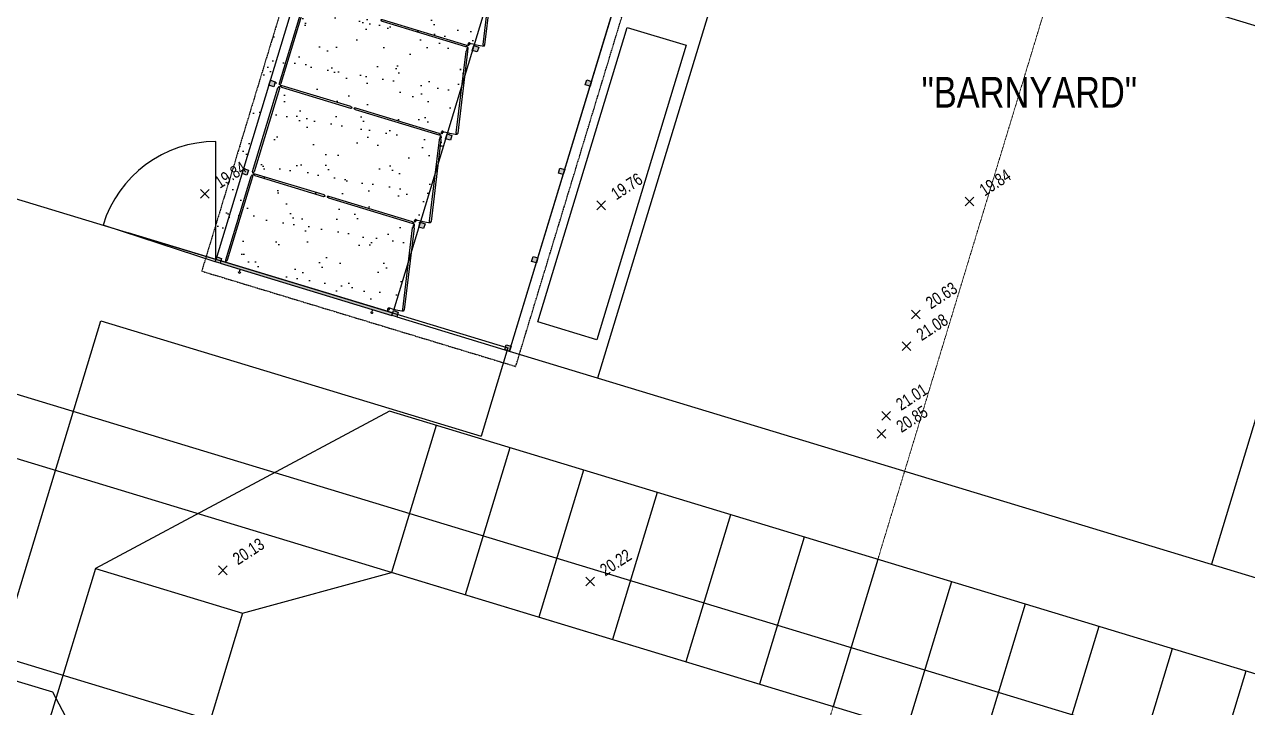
# Model space of a CAD drawing. Header units: inches. Extents: x -625442 to 34963, y -27993 to 66986.
# Drawn here: x -457358 to -455450, y 31043 to 32109 of the extents above; entities that cross this region are included whole.
import ezdxf
from ezdxf.enums import TextEntityAlignment as Align

# ---------------------------------------------------------------- set-up
doc = ezdxf.new("R2010")
doc.units = ezdxf.units.IN
doc.header["$LTSCALE"] = 0.5
doc.header["$MEASUREMENT"] = 0
doc.linetypes.add('CENTERX2', pattern=[4, 2.5, -0.5, 0.5, -0.5])
doc.linetypes.add('HIDDEN', pattern=[0.375, 0.25, -0.125])
for name, color, linetype in [('A-ANNO-SYMB', 254, 'Continuous'), ('A-ANNO-TEXT', 30, 'Continuous'), ('A-BLDG-ELEV-HIDN', 252, 'HIDDEN'), ('A-ELEV-PATT-SH30', 201, 'Continuous'), ('A-FLOR-BELO-LGHT', 143, 'Continuous'), ('A-WALL-OTLN', 90, 'Continuous'), ('P-BELOW-LIGHT', 143, 'Continuous'), ('P-DOOR', 51, 'Continuous'), ('P-FURNITURE', 201, 'Continuous'), ('P-WALL', 90, 'Continuous'), ('SPOT ELEVATION TEXT', 252, 'Continuous')]:
    doc.layers.add(name, color=color, linetype=linetype)
doc.layers.add('HA-Grid Line', color=104, linetype='CENTERX2', lineweight=15)
doc.styles.add('1-8T', font='Arial.ttf', dxfattribs={"width": 0.8, "height": 24})
doc.styles.add('BLDG', font='IC-Romans.shx', dxfattribs={"width": 0.8})

# ---------------------------------------------------------------- blocks, each defined once
blk = doc.blocks.new('SPT10')
at = {"color": 0, "linetype": 'Continuous'}
for p, q in [((-0.354, -0.354), (0.354, 0.354)), ((0.354, -0.354), (-0.354, 0.354))]:
    blk.add_line(p, q, dxfattribs=at)

msp = doc.modelspace()

# ---------------------------------------------------------------- hatches: boundary and pattern name
at = {"layer": 'A-ANNO-SYMB', "ltscale": 0.5}
h = msp.add_hatch(dxfattribs=at)
h.set_pattern_fill('ANSI31', color=256, angle=73.11484956)
h.set_pattern_definition([(118.11484956, (-328431.28136, 336450.3655), (-0.11025059531, -0.05890506119), [])])
h.paths.add_polyline_path([(-457050.69199, 31743.85092), (-457053.01562, 31736.19581), (-457060.67074, 31738.51944), (-457058.3471, 31746.17456)])
h.paths.add_polyline_path([(-456783.92492, 31658.69619), (-456785.08673, 31654.86863), (-457053.01562, 31736.19581), (-457051.85381, 31740.02337)])
h.paths.add_polyline_path([(-457008.86659, 31881.64292), (-457011.19022, 31873.98781), (-457018.84533, 31876.31144), (-457016.5217, 31883.96656)])
h.paths.add_polyline_path([(-456775.10799, 31660.20011), (-456777.43162, 31652.545), (-456785.08673, 31654.86863), (-456783.92492, 31658.69619), (-456782.7631, 31662.52374)])
h.paths.add_polyline_path([(-456733.28258, 31797.99211), (-456735.60622, 31790.337), (-456743.26133, 31792.66063), (-456740.9377, 31800.31575)])
h.paths.add_polyline_path([(-456691.45718, 31935.78411), (-456693.78081, 31928.129), (-456701.43592, 31930.45264), (-456699.11229, 31938.10775)])
h.paths.add_polyline_path([(-456967.04118, 32019.43492), (-456969.36481, 32011.77981), (-456977.01993, 32014.10345), (-456974.69629, 32021.75856)])
h.paths.add_polyline_path([(-456925.21578, 32157.22692), (-456927.53941, 32149.57181), (-456935.19452, 32151.89545), (-456932.87089, 32159.55056)])
h.paths.add_polyline_path([(-456649.63177, 32073.57611), (-456651.95541, 32065.921), (-456659.61052, 32068.24464), (-456657.28689, 32075.89975)])
h.paths.add_polyline_path([(-456607.80637, 32211.36811), (-456610.13, 32203.713), (-456617.78511, 32206.03664), (-456615.46148, 32213.69175)])
h.paths.add_polyline_path([(-456883.39037, 32295.01892), (-456885.714, 32287.36381), (-456893.36912, 32289.68745), (-456891.04548, 32297.34256)])
h.paths.add_polyline_path([(-456841.56497, 32432.81093), (-456843.8886, 32425.15581), (-456851.54371, 32427.47945), (-456849.22008, 32435.13456)])
h.paths.add_polyline_path([(-456565.98096, 32349.16012), (-456568.3046, 32341.505), (-456575.95971, 32343.82864), (-456573.63607, 32351.48375)])
h.paths.add_polyline_path([(-456524.15556, 32486.95212), (-456526.47919, 32479.297), (-456534.1343, 32481.62064), (-456531.81067, 32489.27575)])
h.paths.add_polyline_path([(-456799.73956, 32570.60293), (-456802.06319, 32562.94782), (-456809.7183, 32565.27145), (-456807.39467, 32572.92656)])
h.paths.add_polyline_path([(-456757.91415, 32708.39493), (-456760.23779, 32700.73982), (-456767.8929, 32703.06345), (-456765.56927, 32710.71856)])
h.paths.add_polyline_path([(-456482.33015, 32624.74412), (-456484.65379, 32617.08901), (-456492.3089, 32619.41264), (-456489.98526, 32627.06775)])
h.paths.add_polyline_path([(-456440.50475, 32762.53612), (-456442.82838, 32754.88101), (-456450.48349, 32757.20464), (-456448.15986, 32764.85975)])
h.paths.add_polyline_path([(-456716.08875, 32846.18693), (-456718.41238, 32838.53182), (-456726.06749, 32840.85545), (-456723.74386, 32848.51056)])
h.paths.add_polyline_path([(-456674.26334, 32983.97893), (-456675.42516, 32980.15137), (-456676.58698, 32976.32382), (-456684.24209, 32978.64745), (-456681.91846, 32986.30256)])
h.paths.add_polyline_path([(-456406.33445, 32902.65175), (-456407.49627, 32898.8242), (-456675.42516, 32980.15137), (-456674.26334, 32983.97893)])
h.paths.add_polyline_path([(-456398.67934, 32900.32812), (-456401.00298, 32892.67301), (-456408.65809, 32894.99664), (-456406.33445, 32902.65175)])
h.paths.add_polyline_path([(-456222.61179, 32846.88454), (-456223.7736, 32843.05699), (-456224.93542, 32839.22943), (-456232.59053, 32841.55307), (-456230.2669, 32849.20818)])
h.paths.add_polyline_path([(-456264.43719, 32709.09254), (-456266.76082, 32701.43743), (-456274.41594, 32703.76107), (-456272.0923, 32711.41618)])
h.paths.add_polyline_path([(-456306.2626, 32571.30054), (-456308.58623, 32563.64543), (-456316.24134, 32565.96907), (-456313.91771, 32573.62418)])
h.paths.add_polyline_path([(-456348.088, 32433.50854), (-456350.41164, 32425.85343), (-456358.06675, 32428.17707), (-456355.74311, 32435.83218)])
h.paths.add_polyline_path([(-456389.91341, 32295.71654), (-456392.23704, 32288.06143), (-456399.89215, 32290.38506), (-456397.56852, 32298.04018)])
h.paths.add_polyline_path([(-456431.73881, 32157.92454), (-456434.06245, 32150.26943), (-456441.71756, 32152.59306), (-456439.39392, 32160.24817)])
h.paths.add_polyline_path([(-456473.56422, 32020.13254), (-456475.88785, 32012.47743), (-456483.54296, 32014.80106), (-456481.21933, 32022.45617)])
h.paths.add_polyline_path([(-456515.38962, 31882.34054), (-456517.71326, 31874.68543), (-456525.36837, 31877.00906), (-456523.04473, 31884.66417)])
h.paths.add_polyline_path([(-456557.21503, 31744.54854), (-456559.53866, 31736.89343), (-456567.19377, 31739.21706), (-456564.87014, 31746.87217)])
h.paths.add_polyline_path([(-456599.04043, 31606.75654), (-456601.36407, 31599.10143), (-456609.01918, 31601.42506), (-456606.69554, 31609.08017)])
at = {"layer": 'A-ELEV-PATT-SH30', "ltscale": 0.5}
h = msp.add_hatch(dxfattribs=at)
h.set_pattern_fill('AR-SAND', color=256, scale=32, angle=163.11484956)
h.set_pattern_definition([(200.61485, (-406831.966, -12535.935), (-15.980045, -59.585694), [0, -48.64, 0, -54.4, 0, -52]), (170.61485, (-406831.97, -12535.935), (-80.42188, -69.96612), [0, -26.24, 0, -43.84, 0, -16.8]), (130.61485, (-406794.303, -12547.367), (-95.409007, 28.771216), [0, -16, 0, -57.6, 0, -75.2]), (120.61485, (-406794.3, -12547.37), (-100.20652, 1.06573), [0, -8, 0, -37.76, 0, -43.2])])
h.paths.add_polyline_path([(-456782.7631, 31662.52374), (-456407.49627, 32898.8242), (-456698.39049, 32987.12227), (-457073.65732, 31750.82182)])

# ---------------------------------------------------------------- linework, layer by layer
at = {"layer": 'A-BLDG-ELEV-HIDN', "ltscale": 0.5}
for p, q in [((-456691.41959, 33010.08761), (-457081.79004, 31724.02893)), ((-456591.86293, 31575.31638), (-456201.49248, 32861.37506)), ((-457081.79004, 31724.02893), (-456591.86293, 31575.31638))]:
    msp.add_line(p, q, dxfattribs=at)
at = {"layer": 'A-FLOR-BELO-LGHT', "ltscale": 0.5}
for p, q in [((-456408.65809, 32894.99664), (-456782.7631, 31662.52374)), ((-456601.36407, 31599.10143), (-456224.93542, 32839.22943))]:
    msp.add_line(p, q, dxfattribs=at)
at = {"layer": 'A-WALL-OTLN', "ltscale": 0.5}
for p, q in [((-457022.82501, 31722.85153), (-457021.66319, 31726.67909)), ((-456816.14928, 31660.11715), (-456814.98747, 31663.94471))]:
    msp.add_line(p, q, dxfattribs=at)
msp.add_lwpolyline([(-456465.58218, 31617.02426), (-456557.44351, 31644.90786), (-456418.02549, 32104.21453), (-456326.16416, 32076.33093), (-456465.58218, 31617.02426)], dxfattribs=at)
for points in [[(-456651.95541, 32065.921), (-456659.61052, 32068.24464), (-456657.28689, 32075.89975), (-456649.63177, 32073.57611)], [(-456969.36481, 32011.77981), (-456977.01993, 32014.10345), (-456974.69629, 32021.75856), (-456967.04118, 32019.43492)], [(-456475.88785, 32012.47743), (-456483.54296, 32014.80106), (-456481.21933, 32022.45617), (-456473.56422, 32020.13254)], [(-456693.78081, 31928.129), (-456701.43592, 31930.45264), (-456699.11229, 31938.10775), (-456691.45718, 31935.78411)], [(-457011.19022, 31873.98781), (-457018.84533, 31876.31144), (-457016.5217, 31883.96656), (-457008.86659, 31881.64292)], [(-456517.71326, 31874.68543), (-456525.36837, 31877.00906), (-456523.04473, 31884.66417), (-456515.38962, 31882.34054)], [(-456735.60622, 31790.337), (-456743.26133, 31792.66063), (-456740.9377, 31800.31575), (-456733.28258, 31797.99211)], [(-457053.01562, 31736.19581), (-457060.67074, 31738.51944), (-457058.3471, 31746.17456), (-457050.69199, 31743.85092)], [(-456783.92492, 31658.69619), (-457051.85381, 31740.02337), (-457053.01562, 31736.19581), (-456785.08673, 31654.86863)], [(-456559.53866, 31736.89343), (-456567.19377, 31739.21706), (-456564.87014, 31746.87217), (-456557.21503, 31744.54854)], [(-456777.43162, 31652.545), (-456785.08673, 31654.86863), (-456782.7631, 31662.52374), (-456775.10799, 31660.20011)], [(-456601.36407, 31599.10143), (-456609.01918, 31601.42506), (-456606.69554, 31609.08017), (-456599.04043, 31606.75654)]]:
    msp.add_lwpolyline(points, close=True, dxfattribs=at)
for centre in [(-457022.82501, 31722.85153), (-456816.14928, 31660.11715)]:
    msp.add_arc(centre, 2, 163.11484956, 343.11484956, dxfattribs=at)
at = {"layer": 'DEFPOINTS'}
for p, q in [((-448337.03464, 28789.57021), (-463290.05203, 33328.41142)), ((-448364.91824, 28697.70888), (-463317.93563, 33236.55009)), ((-448450.78833, 28407.69444), (-463403.80572, 32946.53565))]:
    msp.add_line(p, q, dxfattribs=at)
at = {"layer": 'HA-Grid Line'}
msp.add_line((-455559.90267, 32812.93426), (-457348.6919, 26919.84497), dxfattribs=at)
at = {"layer": 'P-BELOW-LIGHT'}
for p, q in [((-457060.67074, 31738.51944), (-457235.57648, 31795.79057)), ((-456777.43162, 31652.545), (-456609.01918, 31601.42506)), ((-456609.01918, 31601.42506), (-455368.89117, 31224.99641)), ((-456788.63658, 31505.45846), (-457247.65884, 31260.2105)), ((-456788.63658, 31505.45846), (-457247.65884, 31260.2105)), ((-455265.26946, 31043.05537), (-456788.63658, 31505.45846)), ((-455265.26946, 31043.05537), (-456788.63658, 31505.45846)), ((-456715.91303, 31483.38395), (-456785.62204, 31253.73061)), ((-456601.08636, 31448.52944), (-456670.79537, 31218.87611)), ((-456486.25969, 31413.67494), (-456555.9687, 31184.0216)), ((-456371.43303, 31378.82043), (-456441.14203, 31149.1671)), ((-456256.60636, 31343.96593), (-456326.31537, 31114.31259)), ((-456141.77969, 31309.11142), (-456211.4887, 31079.45809)), ((-456026.95302, 31274.25692), (-456096.66203, 31044.60358)), ((-457247.65884, 31260.2105), (-457319.69149, 31022.90205)), ((-457247.65884, 31260.2105), (-457018.00551, 31190.50149)), ((-457018.00551, 31190.50149), (-456785.62204, 31253.73061)), ((-455522.5287, 30870.33106), (-456785.62204, 31253.73061)), ((-455912.12636, 31239.40241), (-455981.83537, 31009.74908)), ((-455797.29969, 31204.54791), (-455867.0087, 30974.89458)), ((-457018.00551, 31190.50149), (-457358.31334, 30069.37195)), ((-455682.47302, 31169.69341), (-455752.18203, 30940.04007)), ((-455567.64635, 31134.8389), (-455637.35536, 30905.18557)), ((-455452.81969, 31099.9844), (-455522.5287, 30870.33106))]:
    msp.add_line(p, q, dxfattribs=at)
for points in [[(-456601.36407, 31599.10143), (-456320.2044, 32525.36988), (-455087.7315, 32151.26486), (-455368.89117, 31224.99641)], [(-456463.57207, 31557.27602), (-456224.2378, 32345.75247), (-455267.34891, 32055.29827), (-455506.68317, 31266.82182)]]:
    msp.add_lwpolyline(points, dxfattribs=at)
at = {"layer": 'P-DOOR'}
msp.add_line((-457059.50892, 31742.347), (-457059.50892, 31926.347), dxfattribs=at)
msp.add_arc((-457059.50892, 31742.347), 184, 90, 163.11484956, dxfattribs=at)
at = {"layer": 'P-FURNITURE', "ltscale": 0.5, "flags": 128}
for points in [[(-456640.42976, 32077.13521, -0.2506464417), (-456641.07271, 32076.21791), (-456641.36392, 32075.1833, -0.8565738161), (-456642.34493, 32075.30176), (-456642.3815, 32076.37594, -0.2506464418), (-456642.78763, 32077.41993), (-456627.41782, 32204.70575, -0.2506464418), (-456626.77487, 32205.62305), (-456626.48366, 32206.65766, -0.8565738161), (-456625.50265, 32206.5392), (-456625.46608, 32205.46501, -0.2506464417), (-456625.05995, 32204.42103)], [(-456958.26295, 32016.72294, -0.2506464417), (-456959.05542, 32015.93122), (-456959.52187, 32014.9629, -0.8565738161), (-456960.4674, 32015.24991), (-456960.31689, 32016.31412, -0.2506464418), (-456960.53556, 32017.41277), (-456921.00245, 32147.6529, -0.2506464418), (-456920.20997, 32148.44462), (-456919.74353, 32149.41294, -0.8565738161), (-456918.798, 32149.12593), (-456918.94851, 32148.06172, -0.2506464417), (-456918.72984, 32146.96307)], [(-456800.47049, 32113.94945), (-456670.23036, 32074.41634, 0.2506464417), (-456669.13172, 32074.63501), (-456668.0675, 32074.4845, 0.8565738161), (-456667.78049, 32075.43003), (-456668.74881, 32075.89647, 0.2506464418), (-456669.54053, 32076.68895), (-456799.78066, 32116.22206, 0.2506464418), (-456800.87931, 32116.00338), (-456801.94353, 32116.1539, 0.8565738161), (-456802.23053, 32115.20836), (-456801.26221, 32114.74192, 0.2506464417)], [(-456682.25516, 31939.34321, -0.2506464417), (-456682.89812, 31938.42591), (-456683.18933, 31937.3913, -0.8565738161), (-456684.17033, 31937.50976), (-456684.20691, 31938.58394, -0.2506464418), (-456684.61304, 31939.62792), (-456669.24323, 32066.91375, -0.2506464418), (-456668.60027, 32067.83105), (-456668.30907, 32068.86566, -0.8565738161), (-456667.32806, 32068.7472), (-456667.29149, 32067.67301, -0.2506464417), (-456666.88536, 32066.62903)], [(-457000.08835, 31878.93094, -0.2506464417), (-457000.88083, 31878.13922), (-457001.34727, 31877.1709, -0.8565738161), (-457002.29281, 31877.45791), (-457002.14229, 31878.52212, -0.2506464418), (-457002.36096, 31879.62077), (-456962.82786, 32009.8609, -0.2506464418), (-456962.03538, 32010.65262), (-456961.56894, 32011.62094, -0.8565738161), (-456960.6234, 32011.33393), (-456960.77392, 32010.26971, -0.2506464417), (-456960.55524, 32009.17107)], [(-456957.12257, 32011.01195), (-456849.84777, 31978.44974, 0.2506464417), (-456848.74912, 31978.66842), (-456847.68491, 31978.5179, 0.8565738161), (-456847.3979, 31979.46344), (-456848.36622, 31979.92988, 0.2506464418), (-456849.15794, 31980.72235), (-456956.43274, 32013.28456, 0.2506464418), (-456957.53138, 32013.06589), (-456958.5956, 32013.2164, 0.8565738161), (-456958.88261, 32012.27087), (-456957.91429, 32011.80443, 0.2506464417)], [(-456842.2959, 31976.15745), (-456712.05577, 31936.62434, 0.2506464417), (-456710.95712, 31936.84301), (-456709.89291, 31936.69249, 0.8565738161), (-456709.6059, 31937.63803), (-456710.57422, 31938.10447, 0.2506464418), (-456711.36594, 31938.89695), (-456841.60607, 31978.43006, 0.2506464418), (-456842.70471, 31978.21138), (-456843.76893, 31978.3619, 0.8565738161), (-456844.05594, 31977.41636), (-456843.08762, 31976.94992, 0.2506464417)], [(-456724.08057, 31801.55121, -0.2506464417), (-456724.72352, 31800.63391), (-456725.01473, 31799.5993, -0.8565738161), (-456725.99574, 31799.71776), (-456726.03231, 31800.79194, -0.2506464418), (-456726.43844, 31801.83592), (-456711.06863, 31929.12174, -0.2506464418), (-456710.42568, 31930.03905), (-456710.13447, 31931.07366, -0.8565738161), (-456709.15346, 31930.9552), (-456709.11689, 31929.88101, -0.2506464417), (-456708.71076, 31928.83703)], [(-457041.91376, 31741.13894, -0.2506464417), (-457042.70623, 31740.34722), (-457043.17268, 31739.3789, -0.8565738161), (-457044.11821, 31739.6659), (-457043.9677, 31740.73012, -0.2506464418), (-457044.18637, 31741.82877), (-457004.65326, 31872.0689, -0.2506464418), (-457003.86078, 31872.86062), (-457003.39434, 31873.82894, -0.8565738161), (-457002.44881, 31873.54193), (-457002.59932, 31872.47771, -0.2506464417), (-457002.38065, 31871.37907)], [(-456998.94797, 31873.21995), (-456891.67317, 31840.65774, 0.2506464417), (-456890.57453, 31840.87642), (-456889.51031, 31840.7259, 0.8565738161), (-456889.2233, 31841.67143), (-456890.19163, 31842.13788, 0.2506464418), (-456890.98335, 31842.93035), (-456998.25814, 31875.49256, 0.2506464418), (-456999.35679, 31875.27389), (-457000.421, 31875.4244, 0.8565738161), (-457000.70801, 31874.47887), (-456999.73969, 31874.01243, 0.2506464417)], [(-456884.1213, 31838.36544), (-456753.88117, 31798.83234, 0.2506464417), (-456752.78253, 31799.05101), (-456751.71831, 31798.90049, 0.8565738161), (-456751.4313, 31799.84603), (-456752.39962, 31800.31247, 0.2506464418), (-456753.19134, 31801.10495), (-456883.43148, 31840.63806, 0.2506464418), (-456884.53012, 31840.41938), (-456885.59434, 31840.5699, 0.8565738161), (-456885.88135, 31839.62436), (-456884.91302, 31839.15792, 0.2506464417)], [(-456765.90597, 31663.75921, -0.2506464417), (-456766.54893, 31662.84191), (-456766.84014, 31661.8073, -0.8565738161), (-456767.82115, 31661.92576), (-456767.85772, 31662.99994, -0.2506464418), (-456768.26385, 31664.04392), (-456752.89404, 31791.32974, -0.2506464418), (-456752.25108, 31792.24705), (-456751.95988, 31793.28165, -0.8565738161), (-456750.97887, 31793.1632), (-456750.9423, 31792.08901, -0.2506464417), (-456750.53617, 31791.04503)]]:
    msp.add_lwpolyline(points, format="xyb", close=True, dxfattribs=at)
for points in [[(-456666.09319, 32078.51924, -0.2496291565), (-456665.30328, 32079.30785), (-456664.83814, 32080.28046, -0.8565738161), (-456663.8926, 32079.99345), (-456664.04312, 32078.92923, -0.2517319685), (-456663.82136, 32077.82685, -0.2506464417), (-456664.61384, 32077.03513), (-456665.08028, 32076.0668, -0.8565738161), (-456666.02581, 32076.35381), (-456665.8753, 32077.41803, -0.2506464418), (-456666.09397, 32078.51667)], [(-456668.38704, 32070.96224, 0.2496291565), (-456668.16877, 32069.8676), (-456668.32275, 32068.80055, 0.8565738161), (-456667.37722, 32068.51354), (-456666.91078, 32069.48186, 0.2517319685), (-456666.11366, 32070.27498, 0.2506464417), (-456666.33233, 32071.37362), (-456666.18181, 32072.43784, 0.8565738161), (-456667.12735, 32072.72485), (-456667.59379, 32071.75652, 0.2506464418), (-456668.38627, 32070.9648)], [(-456707.91859, 31940.72724, -0.2496291565), (-456707.12868, 31941.51585), (-456706.66354, 31942.48846, -0.8565738161), (-456705.71801, 31942.20145), (-456705.86853, 31941.13723, -0.2517319685), (-456705.64676, 31940.03485, -0.2506464417), (-456706.43924, 31939.24313), (-456706.90568, 31938.2748, -0.8565738161), (-456707.85122, 31938.56181), (-456707.7007, 31939.62603, -0.2506464418), (-456707.91938, 31940.72467)], [(-456710.21245, 31933.17023, 0.2496291565), (-456709.99418, 31932.0756), (-456710.14816, 31931.00855, 0.8565738161), (-456709.20262, 31930.72154), (-456708.73618, 31931.68986, 0.2517319685), (-456707.93906, 31932.48298, 0.2506464417), (-456708.15774, 31933.58162), (-456708.00722, 31934.64584, 0.8565738161), (-456708.95275, 31934.93284), (-456709.4192, 31933.96452, 0.2506464418), (-456710.21167, 31933.1728)], [(-456752.03785, 31795.37823, 0.2496291565), (-456751.81958, 31794.2836), (-456751.97356, 31793.21655, 0.8565738161), (-456751.02803, 31792.92954), (-456750.56159, 31793.89786, 0.2517319685), (-456749.76447, 31794.69097, 0.2506464417), (-456749.98314, 31795.78962), (-456749.83262, 31796.85384, 0.8565738161), (-456750.77816, 31797.14084), (-456751.2446, 31796.17252, 0.2506464418), (-456752.03708, 31795.3808)], [(-456749.744, 31802.93524, -0.2496291565), (-456748.95409, 31803.72385), (-456748.48895, 31804.69646, -0.8565738161), (-456747.54341, 31804.40945), (-456747.69393, 31803.34523, -0.2517319685), (-456747.47217, 31802.24284, -0.2506464417), (-456748.26465, 31801.45112), (-456748.73109, 31800.4828, -0.8565738161), (-456749.67662, 31800.76981), (-456749.52611, 31801.83403, -0.2506464418), (-456749.74478, 31802.93267)], [(-456791.5694, 31665.14324, -0.2496291565), (-456790.77949, 31665.93185), (-456790.31436, 31666.90446, -0.8565738161), (-456789.36882, 31666.61745), (-456789.51934, 31665.55323, -0.2517319685), (-456789.29758, 31664.45084, -0.2506464417), (-456790.09005, 31663.65912), (-456790.55649, 31662.6908, -0.8565738161), (-456791.50203, 31662.97781), (-456791.35151, 31664.04203, -0.2506464418), (-456791.57019, 31665.14067)]]:
    msp.add_lwpolyline(points, format="xyb", dxfattribs=at)
at = {"layer": 'P-FURNITURE', "ltscale": 0.5}
for centre in [(-456626.00228, 32206.52253), (-456667.82768, 32068.73053), (-456709.65309, 31930.93853), (-456751.47849, 31793.14653)]:
    msp.add_arc(centre, 132.15647, 252.89563341, 263.33429448, dxfattribs=at)
at = {"layer": 'P-WALL'}
for p, q in [((-457197.26709, 31784.1724), (-456603.99597, 31604.0908)), ((-457406.39411, 31095.2124), (-457239.09249, 31646.3804)), ((-457239.09249, 31646.3804), (-456645.82138, 31466.2988)), ((-456603.99597, 31604.0908), (-456645.82138, 31466.2988)), ((-457314.53278, 31067.3288), (-457224.05461, 30897.98388))]:
    msp.add_line(p, q, dxfattribs=at)
msp.add_lwpolyline([(-457372.00644, 33191.60203), (-457748.43509, 31951.47403), (-457059.47509, 31742.347), (-456683.04644, 32982.47501)], close=True, dxfattribs=at)
msp.add_lwpolyline([(-457406.39411, 31095.2124), (-457314.53278, 31067.3288)], dxfattribs=at)

# ---------------------------------------------------------------- block references
at = {"layer": 'SPOT ELEVATION TEXT', "xscale": 19.2, "yscale": 19.2, "zscale": 19.2}
for p in [(-457076.99349, 31844.62705), (-456458.62867, 31826.6377), (-455883.92717, 31832.59101), (-455967.65661, 31656.48192), (-455982.15173, 31606.97332), (-456014.19952, 31498.07876), (-456021.23906, 31470.10584), (-457048.73795, 31257.17249), (-456475.85681, 31239.77262)]:
    msp.add_blockref('SPT10', p, dxfattribs=at)

# ---------------------------------------------------------------- texts
at = {"layer": 'A-ANNO-TEXT', "ltscale": 0.5, "style": '1-8T', "width": 0.8}
msp.add_text('"BARNYARD"', height=48, dxfattribs=at).set_placement((-455958.75608, 31979.10589))
at = {"layer": 'SPOT ELEVATION TEXT', "style": 'BLDG', "width": 0.8}
for s, p in [('19.84', (-457031.88131, 31866.22686)), ('19.76', (-456413.5165, 31848.23752)), ('19.84', (-455838.81499, 31854.19083)), ('20.63', (-455922.54443, 31678.08173)), ('21.08', (-455937.03955, 31628.57313)), ('21.01', (-455969.08735, 31519.67858)), ('20.85', (-455968.53305, 31485.22981)), ('20.13', (-457003.62577, 31278.77231)), ('20.22', (-456430.74464, 31261.37243))]:
    msp.add_text(s, height=19.2, rotation=33, dxfattribs=at).set_placement(p, align=Align.CENTER)

doc.saveas('drawing.dxf')
